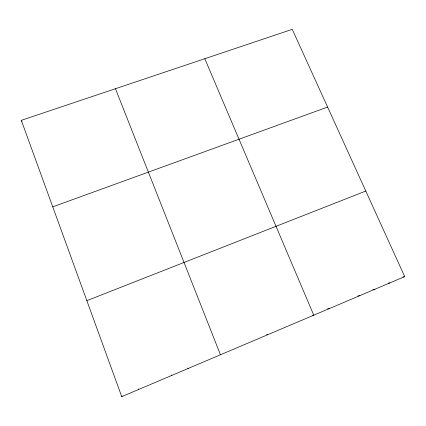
<?xml version="1.0" encoding="UTF-8"?>
<svg xmlns="http://www.w3.org/2000/svg" width="426" height="426" viewBox="0 0 426 426"><rect width="100%" height="100%" fill="white"/><g stroke="black" fill="none" stroke-linecap="round" stroke-linejoin="round"><path stroke-width="0.64" d="M138.583 389.508L138.738 388.906M121.735 396.654L404.7 276.607L292.252 29.346L21.3 120.334L121.735 396.654L122.06 395.978M86.845 300.66L365.79 191.045M52.744 206.839L327.599 107.075M402.916 276.991L404.104 276.735M388.203 283.231L389.891 282.891M372.83 289.627L374.949 289.227M357.883 295.969L359.863 295.628M327.567 308.823L329.271 308.605M312.721 315.288L313.765 315.187L204.815 58.708M266.628 334.666L267.757 334.703M187.818 368.091L188.17 368.469M21.3 120.334L21.928 121.335M171.614 374.965L171.8 375.418M115.457 88.714L220.455 354.773"/></g></svg>
